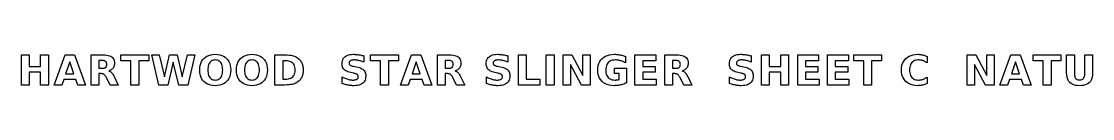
# Model space of a CAD drawing. Header units: millimetres. Extents: x 8 to 296, y 9 to 290.
# Drawn here: x 9.4 to 117.6, y 286.9 to 290.1 of the extents above; entities that cross this region are included whole.
import ezdxf

# ---------------------------------------------------------------- set-up
doc = ezdxf.new("R2010")
doc.units = ezdxf.units.MM
doc.layers.add('ENGRAVE', color=5, linetype='CONTINUOUS')

msp = doc.modelspace()

# ---------------------------------------------------------------- linework, layer by layer
at = {"layer": 'ENGRAVE', "color": 5}
for points in [[(12.1047, 287), (11.3214, 287), (11.3214, 288.2878), (10.1658, 288.2878), (10.1658, 287), (9.3825, 287), (9.3825, 290.0375), (10.1658, 290.0375), (10.1658, 288.8799), (11.3214, 288.8799), (11.3214, 290.0375), (12.1047, 290.0375), (12.1047, 287)], [(15.0708, 287), (14.8796, 287.5534), (13.6548, 287.5534), (13.4615, 287), (12.6742, 287), (13.7992, 290.0375), (14.7331, 290.0375), (15.8582, 287), (15.0708, 287)], [(18.144, 289.9872), (18.2818, 289.948), (18.4017, 289.8976), (18.5039, 289.8361), (18.5893, 289.7625), (18.6593, 289.6758), (18.7137, 289.5762), (18.7525, 289.4636), (18.7758, 289.3379), (18.7836, 289.1993), (18.7796, 289.1019), (18.7674, 289.0105), (18.7472, 288.9252), (18.719, 288.8457), (18.6826, 288.7723), (18.6381, 288.7049), (18.5856, 288.6433), (18.5248, 288.5874), (18.4558, 288.5371), (18.3786, 288.4924), (18.2933, 288.4534), (18.1997, 288.4201), (18.2523, 288.4053), (18.3031, 288.3854), (18.352, 288.3603), (18.3991, 288.3301), (18.4443, 288.2948), (18.4876, 288.2543), (18.5301, 288.2075), (18.5727, 288.1533), (18.6155, 288.0918), (18.6585, 288.0228), (18.7016, 287.9464), (18.745, 287.8626), (19.1702, 287), (18.336, 287), (17.9657, 287.7548), (17.9284, 287.8267), (17.8908, 287.8907), (17.8531, 287.9466), (17.8152, 287.9944), (17.7771, 288.0343), (17.7389, 288.0661), (17.6985, 288.0916), (17.6538, 288.1124), (17.6049, 288.1286), (17.5517, 288.1402), (17.4943, 288.1472), (17.4327, 288.1495), (17.2109, 288.1495), (17.2109, 287), (16.4277, 287), (16.4277, 290.0375), (17.6239, 290.0375), (17.8151, 290.0319), (17.9885, 290.0151), (18.144, 289.9872)], [(20.4497, 287), (20.4497, 289.4455), (19.4406, 289.4455), (19.4406, 290.0375), (22.2401, 290.0375), (22.2401, 289.4455), (21.233, 289.4455), (21.233, 287), (20.4497, 287)], [(25.6253, 287.8301), (26.1502, 290.0375), (26.8949, 290.0375), (26.1787, 287), (25.2754, 287), (24.724, 289.3092), (24.1788, 287), (23.2755, 287), (22.5532, 290.0375), (23.304, 290.0375), (23.8289, 287.8301), (24.3497, 290.0375), (25.1045, 290.0375), (25.6253, 287.8301)], [(30.1092, 289.6733), (30.236, 289.5248), (30.3398, 289.3584), (30.4205, 289.1744), (30.4781, 288.9726), (30.5127, 288.753), (30.5243, 288.5157), (30.5127, 288.279), (30.4781, 288.06), (30.4205, 287.8586), (30.3398, 287.6748), (30.236, 287.5086), (30.1092, 287.3601), (29.962, 287.232), (29.7973, 287.1273), (29.6148, 287.0458), (29.4148, 286.9876), (29.1971, 286.9526), (28.9618, 286.941), (28.727, 286.9526), (28.5098, 286.9876), (28.3099, 287.0458), (28.1276, 287.1273), (27.9627, 287.232), (27.8153, 287.3601), (27.6882, 287.5086), (27.5842, 287.6748), (27.5033, 287.8586), (27.4455, 288.06), (27.4108, 288.279), (27.3993, 288.5157), (27.4108, 288.753), (27.4455, 288.9726), (27.5033, 289.1744), (27.5842, 289.3584), (27.6882, 289.5248), (27.8153, 289.6733), (27.9627, 289.8014), (28.1276, 289.9062), (28.3099, 289.9877), (28.5098, 290.0459), (28.727, 290.0808), (28.9618, 290.0924), (29.1971, 290.0808), (29.4148, 290.0459), (29.6148, 289.9877), (29.7973, 289.9062), (29.962, 289.8014), (30.1092, 289.6733)], [(33.9448, 289.5248), (34.0485, 289.3584), (34.1292, 289.1744), (34.1869, 288.9726), (34.2215, 288.753), (34.233, 288.5157), (34.2215, 288.279), (34.1869, 288.06), (34.1292, 287.8586), (34.0485, 287.6748), (33.9448, 287.5086), (33.818, 287.3601), (33.6708, 287.232), (33.506, 287.1273), (33.3236, 287.0458), (33.1235, 286.9876), (32.9058, 286.9526), (32.6705, 286.941), (32.4358, 286.9526), (32.2185, 286.9876), (32.0187, 287.0458), (31.8363, 287.1273), (31.6715, 287.232), (31.524, 287.3601), (31.3969, 287.5086), (31.2929, 287.6748), (31.212, 287.8586), (31.1542, 288.06), (31.1195, 288.279), (31.108, 288.5157), (31.1195, 288.753), (31.1542, 288.9726), (31.212, 289.1744), (31.2929, 289.3584), (31.3969, 289.5248), (31.524, 289.6733), (31.6715, 289.8014), (31.8363, 289.9062), (32.0187, 289.9877), (32.2185, 290.0459), (32.4358, 290.0808), (32.6705, 290.0924), (32.9058, 290.0808), (33.1235, 290.0459), (33.3236, 289.9877), (33.506, 289.9062), (33.6708, 289.8014), (33.818, 289.6733), (33.9448, 289.5248)], [(36.7255, 289.969), (36.8482, 289.9388), (36.9584, 289.9021), (37.0633, 289.8578), (37.1628, 289.8058), (37.2569, 289.7462), (37.3457, 289.679), (37.429, 289.6042), (37.4972, 289.5339), (37.5592, 289.4602), (37.6152, 289.3829), (37.665, 289.3022), (37.7088, 289.2179), (37.7464, 289.1301), (37.7781, 289.0386), (37.8041, 288.9432), (37.8242, 288.8438), (37.8387, 288.7404), (37.8473, 288.6331), (37.8502, 288.5218), (37.8473, 288.4093), (37.8387, 288.3008), (37.8242, 288.1965), (37.8041, 288.0964), (37.7781, 288.0003), (37.7464, 287.9084), (37.7088, 287.8203), (37.665, 287.7358), (37.6152, 287.6549), (37.5592, 287.5775), (37.4972, 287.5036), (37.429, 287.4333), (37.3449, 287.3585), (37.2554, 287.2913), (37.1605, 287.2317), (37.0601, 287.1797), (36.9543, 287.1354), (36.8431, 287.0987), (36.7197, 287.0685), (36.5773, 287.0439), (36.4159, 287.0247), (36.2355, 287.011), (36.0361, 287.0027), (35.8177, 287), (34.9917, 287), (34.9917, 290.0375), (35.8177, 290.0375), (36.0385, 290.0348), (36.2396, 290.0266), (36.4212, 290.0128), (36.5831, 289.9937), (36.7255, 289.969)], [(43.5568, 289.4473), (43.4771, 289.4679), (43.3985, 289.4853), (43.3214, 289.4995), (43.2457, 289.5106), (43.1715, 289.5185), (43.0988, 289.5232), (43.0275, 289.5248), (42.938, 289.5227), (42.8566, 289.5162), (42.7834, 289.5055), (42.7183, 289.4905), (42.6613, 289.4711), (42.6125, 289.4475), (42.5714, 289.4194), (42.5379, 289.3865), (42.5118, 289.3488), (42.4931, 289.3065), (42.4819, 289.2593), (42.4782, 289.2074), (42.4807, 289.1682), (42.4882, 289.132), (42.5008, 289.0988), (42.5184, 289.0686), (42.5411, 289.0414), (42.5687, 289.0172), (42.603, 288.995), (42.6455, 288.9739), (42.6961, 288.9539), (42.755, 288.9349), (42.822, 288.917), (42.8973, 288.9002), (43.231, 288.8331), (43.3917, 288.7962), (43.5361, 288.7535), (43.6643, 288.7049), (43.7762, 288.6504), (43.8718, 288.5901), (43.9512, 288.5238), (44.0164, 288.4498), (44.0699, 288.3661), (44.1114, 288.2726), (44.1411, 288.1694), (44.1589, 288.0565), (44.1648, 287.9338), (44.1565, 287.7735), (44.1317, 287.6274), (44.0903, 287.4957), (44.0323, 287.3782), (43.9578, 287.275), (43.8667, 287.1862), (43.7587, 287.1112), (43.6331, 287.05), (43.4901, 287.0023), (43.3296, 286.9682), (43.1517, 286.9478), (42.9563, 286.941), (42.8599, 286.9425), (42.7635, 286.9471), (42.6669, 286.9547), (42.5702, 286.9654), (42.4734, 286.9791), (42.3765, 286.9959), (42.2795, 287.0157), (42.1825, 287.0384), (42.0855, 287.0641), (41.9886, 287.0927), (41.8916, 287.1242), (41.7946, 287.1587), (41.7946, 287.8199), (41.891, 287.7705), (41.9864, 287.7253), (42.0807, 287.6844), (42.1739, 287.6477), (42.2661, 287.6152), (42.3571, 287.587), (42.4471, 287.563), (42.5361, 287.5434), (42.6239, 287.5282), (42.7107, 287.5173), (42.7964, 287.5108), (42.881, 287.5086), (42.9631, 287.511), (43.0386, 287.5181), (43.1074, 287.53), (43.1695, 287.5466), (43.2249, 287.568), (43.2737, 287.5941), (43.3153, 287.6246), (43.3494, 287.6592), (43.3759, 287.6978), (43.3948, 287.7406), (43.4062, 287.7874), (43.41, 287.8382), (43.4074, 287.8839), (43.3997, 287.9259), (43.3869, 287.9644), (43.3689, 287.9992), (43.3457, 288.0304), (43.3174, 288.0579), (43.2815, 288.0833), (43.2353, 288.1077), (43.1788, 288.1312), (43.1122, 288.1538), (43.0353, 288.1755), (42.9482, 288.1963), (42.645, 288.2634), (42.4999, 288.2992), (42.3684, 288.3414), (42.2506, 288.3901), (42.1463, 288.4452), (42.0557, 288.5067), (41.9787, 288.5747), (41.9144, 288.65), (41.8617, 288.7336), (41.8208, 288.8255), (41.7915, 288.9255), (41.774, 289.0339), (41.7681, 289.1505), (41.7763, 289.2959), (41.8007, 289.4297), (41.8414, 289.5518), (41.8984, 289.6623), (41.9716, 289.7611), (42.0611, 289.8483), (42.1659, 289.9229), (42.2849, 289.9839), (42.4182, 290.0314), (42.5657, 290.0653), (42.7274, 290.0857), (42.9034, 290.0924), (42.9872, 290.0914), (43.0718, 290.0883), (43.1572, 290.083), (43.2434, 290.0757), (43.3304, 290.0663), (43.4181, 290.0548), (43.5068, 290.0412), (43.5965, 290.0255), (43.6872, 290.0078), (43.7789, 289.9879), (43.8717, 289.9659), (43.9654, 289.9419), (43.9654, 289.299), (43.8823, 289.3348), (43.7999, 289.3675), (43.7182, 289.3972), (43.6372, 289.4238), (43.5568, 289.4473)], [(45.6661, 289.4455), (44.657, 289.4455), (44.657, 290.0375), (47.4565, 290.0375), (47.4565, 289.4455), (46.4494, 289.4455), (46.4494, 287), (45.6661, 287), (45.6661, 289.4455)], [(50.8499, 287), (50.0625, 287), (49.8713, 287.5534), (48.6465, 287.5534), (48.4532, 287), (47.6659, 287), (48.7909, 290.0375), (49.7248, 290.0375), (50.8499, 287)], [(52.9802, 290.0151), (53.1357, 289.9872), (53.2735, 289.948), (53.3934, 289.8976), (53.4956, 289.8361), (53.581, 289.7625), (53.651, 289.6758), (53.7054, 289.5762), (53.7442, 289.4636), (53.7675, 289.3379), (53.7753, 289.1993), (53.7713, 289.1019), (53.7591, 289.0105), (53.7389, 288.9252), (53.7107, 288.8457), (53.6743, 288.7723), (53.6298, 288.7049), (53.5773, 288.6433), (53.5165, 288.5874), (53.4475, 288.5371), (53.3703, 288.4924), (53.285, 288.4534), (53.1914, 288.4201), (53.244, 288.4053), (53.2948, 288.3854), (53.3437, 288.3603), (53.3908, 288.3301), (53.436, 288.2948), (53.4793, 288.2543), (53.5218, 288.2075), (53.5644, 288.1533), (53.6072, 288.0918), (53.6502, 288.0228), (53.6933, 287.9464), (53.7367, 287.8626), (54.1619, 287), (53.3277, 287), (52.9574, 287.7548), (52.9201, 287.8267), (52.8825, 287.8907), (52.8448, 287.9466), (52.8069, 287.9944), (52.7688, 288.0343), (52.7306, 288.0661), (52.6902, 288.0916), (52.6455, 288.1124), (52.5966, 288.1286), (52.5434, 288.1402), (52.486, 288.1472), (52.4244, 288.1495), (52.2026, 288.1495), (52.2026, 287), (51.4194, 287), (51.4194, 290.0375), (52.6156, 290.0375), (52.8068, 290.0319), (52.9802, 290.0151)], [(58.1973, 289.4238), (58.117, 289.4473), (58.0373, 289.4679), (57.9587, 289.4853), (57.8815, 289.4995), (57.8058, 289.5106), (57.7316, 289.5185), (57.6589, 289.5232), (57.5876, 289.5248), (57.4981, 289.5227), (57.4167, 289.5162), (57.3435, 289.5055), (57.2784, 289.4905), (57.2214, 289.4711), (57.1726, 289.4475), (57.1316, 289.4194), (57.098, 289.3865), (57.0719, 289.3488), (57.0532, 289.3065), (57.0421, 289.2593), (57.0383, 289.2074), (57.0408, 289.1682), (57.0484, 289.132), (57.061, 289.0988), (57.0786, 289.0686), (57.1012, 289.0414), (57.1289, 289.0172), (57.1631, 288.995), (57.2056, 288.9739), (57.2563, 288.9539), (57.3151, 288.9349), (57.3822, 288.917), (57.4574, 288.9002), (57.7911, 288.8331), (57.9518, 288.7962), (58.0963, 288.7535), (58.2244, 288.7049), (58.3363, 288.6504), (58.432, 288.5901), (58.5113, 288.5238), (58.5766, 288.4498), (58.63, 288.3661), (58.6715, 288.2726), (58.7012, 288.1694), (58.719, 288.0565), (58.7249, 287.9338), (58.7167, 287.7735), (58.6918, 287.6274), (58.6504, 287.4957), (58.5925, 287.3782), (58.518, 287.275), (58.4269, 287.1862), (58.3188, 287.1112), (58.1933, 287.05), (58.0502, 287.0023), (57.8898, 286.9682), (57.7118, 286.9478), (57.5164, 286.941), (57.4201, 286.9425), (57.3236, 286.9471), (57.227, 286.9547), (57.1303, 286.9654), (57.0335, 286.9791), (56.9366, 286.9959), (56.8396, 287.0157), (56.7426, 287.0384), (56.6457, 287.0641), (56.5487, 287.0927), (56.4517, 287.1242), (56.3547, 287.1587), (56.3547, 287.8199), (56.4512, 287.7705), (56.5465, 287.7253), (56.6408, 287.6844), (56.7341, 287.6477), (56.8262, 287.6152), (56.9173, 287.587), (57.0073, 287.563), (57.0962, 287.5434), (57.1841, 287.5282), (57.2708, 287.5173), (57.3565, 287.5108), (57.4412, 287.5086), (57.5233, 287.511), (57.5987, 287.5181), (57.6675, 287.53), (57.7296, 287.5466), (57.7851, 287.568), (57.8338, 287.5941), (57.8755, 287.6246), (57.9096, 287.6592), (57.9361, 287.6978), (57.955, 287.7406), (57.9663, 287.7874), (57.9701, 287.8382), (57.9676, 287.8839), (57.9598, 287.9259), (57.947, 287.9644), (57.929, 287.9992), (57.9058, 288.0304), (57.8776, 288.0579), (57.8416, 288.0833), (57.7954, 288.1077), (57.739, 288.1312), (57.6723, 288.1538), (57.5954, 288.1755), (57.5083, 288.1963), (57.2052, 288.2634), (57.0601, 288.2992), (56.9286, 288.3414), (56.8107, 288.3901), (56.7065, 288.4452), (56.6159, 288.5067), (56.5389, 288.5747), (56.4745, 288.65), (56.4219, 288.7336), (56.3809, 288.8255), (56.3517, 288.9255), (56.3341, 289.0339), (56.3283, 289.1505), (56.3364, 289.2959), (56.3608, 289.4297), (56.4015, 289.5518), (56.4585, 289.6623), (56.5317, 289.7611), (56.6213, 289.8483), (56.726, 289.9229), (56.8451, 289.9839), (56.9783, 290.0314), (57.1258, 290.0653), (57.2876, 290.0857), (57.4635, 290.0924), (57.5474, 290.0914), (57.632, 290.0883), (57.7173, 290.083), (57.8035, 290.0757), (57.8905, 290.0663), (57.9783, 290.0548), (58.0669, 290.0412), (58.1566, 290.0255), (58.2473, 290.0078), (58.3391, 289.9879), (58.4318, 289.9659), (58.5256, 289.9419), (58.5256, 289.299), (58.4425, 289.3348), (58.3601, 289.3675), (58.2784, 289.3972), (58.1973, 289.4238)], [(59.5793, 287), (59.5793, 290.0375), (60.3625, 290.0375), (60.3625, 287.592), (61.7379, 287.592), (61.7379, 287), (59.5793, 287)], [(63.1842, 290.0375), (63.1842, 287), (62.401, 287), (62.401, 290.0375), (63.1842, 290.0375)], [(65.9653, 287), (64.8605, 289.0833), (64.8605, 287), (64.1179, 287), (64.1179, 290.0375), (64.9928, 290.0375), (66.0975, 287.9542), (66.0975, 290.0375), (66.8401, 290.0375), (66.8401, 287), (65.9653, 287)], [(69.9982, 287.0379), (69.8937, 287.0122), (69.788, 286.9904), (69.6812, 286.9726), (69.5733, 286.9588), (69.4642, 286.9489), (69.354, 286.943), (69.2427, 286.941), (68.9985, 286.9528), (68.7718, 286.9881), (68.5626, 287.047), (68.371, 287.1295), (68.1969, 287.2356), (68.0403, 287.3652), (67.9048, 287.515), (67.7939, 287.6816), (67.7076, 287.8649), (67.646, 288.0651), (67.6091, 288.282), (67.5968, 288.5157), (67.6093, 288.7518), (67.6469, 288.9705), (67.7097, 289.1718), (67.7975, 289.3557), (67.9104, 289.5222), (68.0484, 289.6713), (68.2082, 289.8), (68.3866, 289.9053), (68.5835, 289.9872), (68.7989, 290.0457), (69.0329, 290.0807), (69.2854, 290.0924), (69.3857, 290.0909), (69.4847, 290.0861), (69.5822, 290.0782), (69.6783, 290.0671), (69.773, 290.0529), (69.8663, 290.0355), (69.9579, 290.015), (70.0479, 289.9914), (70.1361, 289.9648), (70.2225, 289.9351), (70.3072, 289.9024), (70.3901, 289.8666), (70.3901, 289.238), (70.3055, 289.2841), (70.2209, 289.3261), (70.1366, 289.3641), (70.0524, 289.398), (69.9684, 289.4278), (69.8846, 289.4536), (69.8008, 289.4754), (69.7169, 289.4932), (69.633, 289.507), (69.5491, 289.5169), (69.4651, 289.5228), (69.381, 289.5248), (69.231, 289.5176), (69.0929, 289.4958), (68.9667, 289.4595), (68.8525, 289.4086), (68.7502, 289.3433), (68.6598, 289.2634), (68.5824, 289.17), (68.5191, 289.0641), (68.4698, 288.9457), (68.4346, 288.8149), (68.4135, 288.6715), (68.4065, 288.5157), (68.4133, 288.3611), (68.4336, 288.2187), (68.4675, 288.0885), (68.515, 287.9705), (68.576, 287.8647), (68.6506, 287.7711), (68.7377, 287.6909), (68.8362, 287.6253), (68.9461, 287.5742), (69.0675, 287.5378), (69.2002, 287.5159), (69.3444, 287.5086), (69.3846, 287.5091), (69.4239, 287.5103), (69.4621, 287.5124), (69.4995, 287.5154), (69.5358, 287.5192), (69.5712, 287.5239), (69.6056, 287.5295), (69.6387, 287.536), (69.6707, 287.5435), (69.7015, 287.5519), (69.731, 287.5613), (69.7594, 287.5717), (69.7594, 288.1617), (69.2813, 288.1617), (69.2813, 288.6866), (70.502, 288.6866), (70.502, 287.2258), (70.4038, 287.1803), (70.3042, 287.1388), (70.2035, 287.1012), (70.1015, 287.0676), (69.9982, 287.0379)], [(73.3929, 288.2878), (72.1417, 288.2878), (72.1417, 287.592), (73.517, 287.592), (73.517, 287), (71.3584, 287), (71.3584, 290.0375), (73.4722, 290.0375), (73.4722, 289.4455), (72.1417, 289.4455), (72.1417, 288.8799), (73.3929, 288.8799), (73.3929, 288.2878)], [(75.9321, 290.0151), (76.0877, 289.9872), (76.2255, 289.948), (76.3454, 289.8976), (76.4476, 289.8361), (76.533, 289.7625), (76.603, 289.6758), (76.6574, 289.5762), (76.6962, 289.4636), (76.7195, 289.3379), (76.7273, 289.1993), (76.7233, 289.1019), (76.7111, 289.0105), (76.6909, 288.9252), (76.6626, 288.8457), (76.6263, 288.7723), (76.5818, 288.7049), (76.5292, 288.6433), (76.4685, 288.5874), (76.3995, 288.5371), (76.3223, 288.4924), (76.237, 288.4534), (76.1434, 288.4201), (76.196, 288.4053), (76.2468, 288.3854), (76.2957, 288.3603), (76.3428, 288.3301), (76.388, 288.2948), (76.4313, 288.2543), (76.4737, 288.2075), (76.5164, 288.1533), (76.5592, 288.0918), (76.6022, 288.0228), (76.6453, 287.9464), (76.6886, 287.8626), (77.1139, 287), (76.2797, 287), (75.9094, 287.7548), (75.872, 287.8267), (75.8345, 287.8907), (75.7968, 287.9466), (75.7589, 287.9944), (75.7208, 288.0343), (75.6826, 288.0661), (75.6421, 288.0916), (75.5975, 288.1124), (75.5486, 288.1286), (75.4954, 288.1402), (75.438, 288.1472), (75.3764, 288.1495), (75.1546, 288.1495), (75.1546, 287), (74.3713, 287), (74.3713, 290.0375), (75.5676, 290.0375), (75.7588, 290.0319), (75.9321, 290.0151)], [(82.7666, 289.4238), (82.6862, 289.4473), (82.6065, 289.4679), (82.5279, 289.4853), (82.4508, 289.4995), (82.3751, 289.5106), (82.3009, 289.5185), (82.2282, 289.5232), (82.1569, 289.5248), (82.0674, 289.5227), (81.986, 289.5162), (81.9128, 289.5055), (81.8477, 289.4905), (81.7907, 289.4711), (81.7419, 289.4475), (81.7008, 289.4194), (81.6673, 289.3865), (81.6412, 289.3488), (81.6225, 289.3065), (81.6113, 289.2593), (81.6076, 289.2074), (81.6101, 289.1682), (81.6176, 289.132), (81.6302, 289.0988), (81.6478, 289.0686), (81.6705, 289.0414), (81.6981, 289.0172), (81.7324, 288.995), (81.7749, 288.9739), (81.8255, 288.9539), (81.8844, 288.9349), (81.9514, 288.917), (82.0267, 288.9002), (82.3604, 288.8331), (82.5211, 288.7962), (82.6655, 288.7535), (82.7937, 288.7049), (82.9056, 288.6504), (83.0012, 288.5901), (83.0806, 288.5238), (83.1458, 288.4498), (83.1992, 288.3661), (83.2408, 288.2726), (83.2705, 288.1694), (83.2883, 288.0565), (83.2942, 287.9338), (83.2859, 287.7735), (83.2611, 287.6274), (83.2197, 287.4957), (83.1617, 287.3782), (83.0872, 287.275), (82.9961, 287.1862), (82.8881, 287.1112), (82.7625, 287.05), (82.6195, 287.0023), (82.459, 286.9682), (82.2811, 286.9478), (82.0857, 286.941), (81.9893, 286.9425), (81.8929, 286.9471), (81.7963, 286.9547), (81.6996, 286.9654), (81.6028, 286.9791), (81.5059, 286.9959), (81.4089, 287.0157), (81.3119, 287.0384), (81.2149, 287.0641), (81.1179, 287.0927), (81.021, 287.1242), (80.924, 287.1587), (80.924, 287.8199), (81.0204, 287.7705), (81.1158, 287.7253), (81.2101, 287.6844), (81.3033, 287.6477), (81.3955, 287.6152), (81.4865, 287.587), (81.5765, 287.563), (81.6655, 287.5434), (81.7533, 287.5282), (81.8401, 287.5173), (81.9258, 287.5108), (82.0104, 287.5086), (82.0925, 287.511), (82.168, 287.5181), (82.2368, 287.53), (82.2989, 287.5466), (82.3543, 287.568), (82.4031, 287.5941), (82.4447, 287.6246), (82.4788, 287.6592), (82.5053, 287.6978), (82.5242, 287.7406), (82.5356, 287.7874), (82.5394, 287.8382), (82.5368, 287.8839), (82.5291, 287.9259), (82.5162, 287.9644), (82.4982, 287.9992), (82.4751, 288.0304), (82.4468, 288.0579), (82.4108, 288.0833), (82.3646, 288.1077), (82.3082, 288.1312), (82.2416, 288.1538), (82.1647, 288.1755), (82.0776, 288.1963), (81.7744, 288.2634), (81.6293, 288.2992), (81.4978, 288.3414), (81.38, 288.3901), (81.2757, 288.4452), (81.1851, 288.5067), (81.1081, 288.5747), (81.0438, 288.65), (80.9911, 288.7336), (80.9502, 288.8255), (80.9209, 288.9255), (80.9034, 289.0339), (80.8975, 289.1505), (80.9057, 289.2959), (80.9301, 289.4297), (80.9708, 289.5518), (81.0278, 289.6623), (81.101, 289.7611), (81.1905, 289.8483), (81.2953, 289.9229), (81.4143, 289.9839), (81.5476, 290.0314), (81.6951, 290.0653), (81.8568, 290.0857), (82.0328, 290.0924), (82.1166, 290.0914), (82.2012, 290.0883), (82.2866, 290.083), (82.3728, 290.0757), (82.4598, 290.0663), (82.5475, 290.0548), (82.6362, 290.0412), (82.7259, 290.0255), (82.8166, 290.0078), (82.9083, 289.9879), (83.0011, 289.9659), (83.0948, 289.9419), (83.0948, 289.299), (83.0117, 289.3348), (82.9293, 289.3675), (82.8476, 289.3972), (82.7666, 289.4238)], [(86.8707, 290.0375), (86.8707, 287), (86.0874, 287), (86.0874, 288.2878), (84.9318, 288.2878), (84.9318, 287), (84.1485, 287), (84.1485, 290.0375), (84.9318, 290.0375), (84.9318, 288.8799), (86.0874, 288.8799), (86.0874, 290.0375), (86.8707, 290.0375)], [(89.8368, 288.2878), (88.5856, 288.2878), (88.5856, 287.592), (89.9609, 287.592), (89.9609, 287), (87.8023, 287), (87.8023, 290.0375), (89.9162, 290.0375), (89.9162, 289.4455), (88.5856, 289.4455), (88.5856, 288.8799), (89.8368, 288.8799), (89.8368, 288.2878)], [(92.8498, 288.2878), (91.5986, 288.2878), (91.5986, 287.592), (92.9739, 287.592), (92.9739, 287), (90.8153, 287), (90.8153, 290.0375), (92.9291, 290.0375), (92.9291, 289.4455), (91.5986, 289.4455), (91.5986, 288.8799), (92.8498, 288.8799), (92.8498, 288.2878)], [(94.4752, 287), (94.4752, 289.4455), (93.4661, 289.4455), (93.4661, 290.0375), (96.2655, 290.0375), (96.2655, 289.4455), (95.2585, 289.4455), (95.2585, 287), (94.4752, 287)], [(100.4136, 286.998), (100.335, 286.9806), (100.2553, 286.9663), (100.1745, 286.9552), (100.0926, 286.9473), (100.0095, 286.9426), (99.9253, 286.941), (99.6811, 286.9528), (99.4544, 286.9881), (99.2453, 287.047), (99.0536, 287.1295), (98.8795, 287.2356), (98.7229, 287.3652), (98.5874, 287.515), (98.4765, 287.6816), (98.3903, 287.8649), (98.3287, 288.0651), (98.2917, 288.282), (98.2794, 288.5157), (98.2917, 288.75), (98.3287, 288.9675), (98.3903, 289.168), (98.4765, 289.3517), (98.5874, 289.5184), (98.7229, 289.6683), (98.8795, 289.7979), (99.0536, 289.9039), (99.2453, 289.9864), (99.4544, 290.0453), (99.6811, 290.0807), (99.9253, 290.0924), (100.0095, 290.0909), (100.0926, 290.0861), (100.1745, 290.0782), (100.2553, 290.0671), (100.335, 290.0529), (100.4136, 290.0355), (100.4911, 290.015), (100.5675, 289.9914), (100.643, 289.9648), (100.7174, 289.9351), (100.7908, 289.9024), (100.8632, 289.8666), (100.8632, 289.238), (100.7908, 289.2853), (100.7187, 289.3282), (100.647, 289.3666), (100.5757, 289.4007), (100.5046, 289.4304), (100.4339, 289.4556), (100.3628, 289.4768), (100.2904, 289.4941), (100.2167, 289.5075), (100.1419, 289.5171), (100.0657, 289.5229), (99.9884, 289.5248), (99.8536, 289.5174), (99.7289, 289.495), (99.614, 289.4577), (99.5091, 289.4055), (99.4142, 289.3383), (99.3292, 289.2563), (99.2558, 289.1611), (99.1958, 289.0546), (99.1491, 288.9368), (99.1158, 288.8078), (99.0958, 288.6674), (99.0891, 288.5157), (99.0958, 288.3646), (99.1158, 288.2248), (99.1491, 288.0961), (99.1958, 287.9786), (99.2558, 287.8723), (99.3292, 287.7772), (99.4142, 287.6951), (99.5091, 287.628), (99.614, 287.5758), (99.7289, 287.5385), (99.8536, 287.5161), (99.9884, 287.5086), (100.0657, 287.5105), (100.1419, 287.5163), (100.2167, 287.5259), (100.2904, 287.5394), (100.3628, 287.5567), (100.4339, 287.5778), (100.5046, 287.6031), (100.5757, 287.6327), (100.647, 287.6668), (100.7187, 287.7053), (100.7908, 287.7482), (100.8632, 287.7955), (100.8632, 287.1668), (100.7908, 287.1311), (100.7174, 287.0983), (100.643, 287.0687), (100.5675, 287.042), (100.4911, 287.0185), (100.4136, 286.998)], [(107.6356, 287), (106.7607, 287), (105.656, 289.0833), (105.656, 287), (104.9134, 287), (104.9134, 290.0375), (105.7882, 290.0375), (106.893, 287.9542), (106.893, 290.0375), (107.6356, 290.0375), (107.6356, 287)], [(111.3891, 287), (110.6017, 287), (110.4105, 287.5534), (109.1857, 287.5534), (108.9924, 287), (108.2051, 287), (109.3302, 290.0375), (110.264, 290.0375), (111.3891, 287)], [(112.6056, 289.4455), (111.5964, 289.4455), (111.5964, 290.0375), (114.3959, 290.0375), (114.3959, 289.4455), (113.3888, 289.4455), (113.3888, 287), (112.6056, 287), (112.6056, 289.4455)], [(115.7815, 287.8939), (115.8054, 287.8102), (115.8362, 287.7384), (115.8738, 287.6785), (115.9192, 287.6291), (115.9732, 287.5887), (116.0358, 287.5572), (116.1071, 287.5347), (116.187, 287.5213), (116.2756, 287.5168), (116.3648, 287.5213), (116.4453, 287.5347), (116.517, 287.5572), (116.5799, 287.5887), (116.6341, 287.6291), (116.6795, 287.6785), (116.7171, 287.7384), (116.7479, 287.8102), (116.7718, 287.8939), (116.7889, 287.9896), (116.7992, 288.0971), (116.8026, 288.2166), (116.8026, 290.0375), (117.5859, 290.0375), (117.5859, 288.2166), (117.5769, 288.0108), (117.5499, 287.8233), (117.505, 287.6541), (117.4421, 287.5032), (117.3612, 287.3706), (117.2624, 287.2563), (117.1451, 287.16), (117.009, 287.0812), (116.8539, 287.0198), (116.68, 286.976), (116.4873, 286.9498), (116.2756, 286.941), (116.0646, 286.9498), (115.8724, 286.976), (115.6989, 287.0198), (115.5441, 287.0812), (115.4081, 287.16), (115.2909, 287.2563), (115.1921, 287.3706), (115.1112, 287.5032), (115.0483, 287.6541), (115.0034, 287.8233), (114.9764, 288.0108), (114.9674, 288.2166), (114.9674, 290.0375), (115.7507, 290.0375), (115.7507, 288.2166), (115.7542, 288.0971), (115.7644, 287.9896), (115.7815, 287.8939)], [(14.6822, 288.1169), (14.2672, 289.3254), (13.8501, 288.1169), (14.6822, 288.1169)], [(17.9262, 288.816), (17.9529, 288.8564), (17.9736, 288.9033), (17.9885, 288.9567), (17.9974, 289.0168), (18.0003, 289.0833), (17.9974, 289.1492), (17.9885, 289.2086), (17.9736, 289.2614), (17.9529, 289.3076), (17.9262, 289.3473), (17.8935, 289.3804), (17.854, 289.4077), (17.8068, 289.4301), (17.7519, 289.4475), (17.6892, 289.4599), (17.6187, 289.4674), (17.5405, 289.4699), (17.2109, 289.4699), (17.2109, 288.6907), (17.5405, 288.6907), (17.6187, 288.6932), (17.6892, 288.7008), (17.7519, 288.7136), (17.8068, 288.7314), (17.854, 288.7543), (17.8935, 288.7822), (17.9262, 288.816)], [(28.4063, 289.2603), (28.346, 289.1662), (28.2967, 289.06), (28.2583, 288.9419), (28.2309, 288.8118), (28.2145, 288.6698), (28.209, 288.5157), (28.2145, 288.3623), (28.2309, 288.2207), (28.2583, 288.091), (28.2967, 287.9732), (28.346, 287.8672), (28.4063, 287.7731), (28.4766, 287.6923), (28.5558, 287.6262), (28.6439, 287.5747), (28.7409, 287.538), (28.8469, 287.516), (28.9618, 287.5086), (29.0773, 287.516), (29.1837, 287.538), (29.2812, 287.5747), (29.3696, 287.6262), (29.4489, 287.6923), (29.5192, 287.7731), (29.5795, 287.8672), (29.6288, 287.9732), (29.6672, 288.091), (29.6946, 288.2207), (29.7111, 288.3623), (29.7166, 288.5157), (29.7111, 288.6698), (29.6946, 288.8118), (29.6672, 288.9419), (29.6288, 289.06), (29.5795, 289.1662), (29.5192, 289.2603), (29.4489, 289.3412), (29.3696, 289.4073), (29.2812, 289.4587), (29.1837, 289.4954), (29.0773, 289.5175), (28.9618, 289.5248), (28.8469, 289.5175), (28.7409, 289.4954), (28.6439, 289.4587), (28.5558, 289.4073), (28.4766, 289.3412), (28.4063, 289.2603)], [(32.0548, 289.1662), (32.0054, 289.06), (31.9671, 288.9419), (31.9397, 288.8118), (31.9232, 288.6698), (31.9177, 288.5157), (31.9232, 288.3623), (31.9397, 288.2207), (31.9671, 288.091), (32.0054, 287.9732), (32.0548, 287.8672), (32.1151, 287.7731), (32.1853, 287.6923), (32.2645, 287.6262), (32.3526, 287.5747), (32.4496, 287.538), (32.5556, 287.516), (32.6705, 287.5086), (32.786, 287.516), (32.8925, 287.538), (32.9899, 287.5747), (33.0783, 287.6262), (33.1576, 287.6923), (33.2279, 287.7731), (33.2882, 287.8672), (33.3376, 287.9732), (33.376, 288.091), (33.4034, 288.2207), (33.4198, 288.3623), (33.4253, 288.5157), (33.4198, 288.6698), (33.4034, 288.8118), (33.376, 288.9419), (33.3376, 289.06), (33.2882, 289.1662), (33.2279, 289.2603), (33.1576, 289.3412), (33.0783, 289.4073), (32.9899, 289.4587), (32.8925, 289.4954), (32.786, 289.5175), (32.6705, 289.5248), (32.5556, 289.5175), (32.4496, 289.4954), (32.3526, 289.4587), (32.2645, 289.4073), (32.1853, 289.3412), (32.1151, 289.2603), (32.0548, 289.1662)], [(36.5951, 287.6978), (36.6985, 287.7573), (36.7892, 287.8301), (36.8666, 287.9154), (36.9299, 288.0127), (36.9792, 288.122), (37.0143, 288.2433), (37.0354, 288.3766), (37.0425, 288.5218), (37.0355, 288.6664), (37.0144, 288.799), (36.9794, 288.9196), (36.9304, 289.0282), (36.8673, 289.1248), (36.7902, 289.2095), (36.6997, 289.2816), (36.5965, 289.3406), (36.4804, 289.3865), (36.3517, 289.4193), (36.2101, 289.4389), (36.0557, 289.4455), (35.775, 289.4455), (35.775, 287.592), (36.0557, 287.592), (36.2095, 287.5987), (36.3506, 287.6185), (36.4792, 287.6516), (36.5951, 287.6978)], [(48.8418, 288.1169), (49.6739, 288.1169), (49.2589, 289.3254), (48.8418, 288.1169)], [(52.8852, 288.7822), (52.9179, 288.816), (52.9446, 288.8564), (52.9653, 288.9033), (52.9802, 288.9567), (52.9891, 289.0168), (52.992, 289.0833), (52.9891, 289.1492), (52.9802, 289.2086), (52.9653, 289.2614), (52.9446, 289.3076), (52.9179, 289.3473), (52.8852, 289.3804), (52.8457, 289.4077), (52.7985, 289.4301), (52.7436, 289.4475), (52.6809, 289.4599), (52.6104, 289.4674), (52.5322, 289.4699), (52.2026, 289.4699), (52.2026, 288.6907), (52.5322, 288.6907), (52.6104, 288.6932), (52.6809, 288.7008), (52.7436, 288.7136), (52.7985, 288.7314), (52.8457, 288.7543), (52.8852, 288.7822)], [(75.8372, 288.7822), (75.8698, 288.816), (75.8965, 288.8564), (75.9173, 288.9033), (75.9321, 288.9567), (75.941, 289.0168), (75.944, 289.0833), (75.941, 289.1492), (75.9321, 289.2086), (75.9173, 289.2614), (75.8965, 289.3076), (75.8698, 289.3473), (75.8372, 289.3804), (75.7977, 289.4077), (75.7505, 289.4301), (75.6955, 289.4475), (75.6328, 289.4599), (75.5624, 289.4674), (75.4842, 289.4699), (75.1546, 289.4699), (75.1546, 288.6907), (75.4842, 288.6907), (75.5624, 288.6932), (75.6328, 288.7008), (75.6955, 288.7136), (75.7505, 288.7314), (75.7977, 288.7543), (75.8372, 288.7822)], [(109.381, 288.1169), (110.2131, 288.1169), (109.7981, 289.3254), (109.381, 288.1169)]]:
    msp.add_lwpolyline(points, close=True, dxfattribs=at)

doc.saveas('drawing.dxf')
